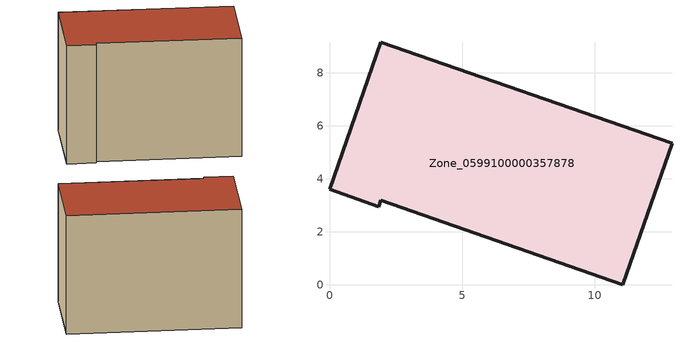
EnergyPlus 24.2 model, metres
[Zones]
Zone_0599100000357878
 floor ground (C_G): 0,3.6 1.93,9.16 12.92,5.34 11.07,0 1.94,3.19 1.86,2.95 z0
 wall outside (C_F): 1.93,9.16 0,3.6 1.86,2.95 1.94,3.19 11.07,0 12.92,5.34 1.93,9.16 z0:8.43
 roof outside (C_R): 12.92,5.34 1.93,9.16 0,3.6 1.86,2.95 1.94,3.19 11.07,0 z8.43
[BUILDING]
Pand.0599100000357878: North Axis=0; Terrain=City; Loads Convergence Tolerance Value=0.04; Temperature Convergence Tolerance Value=0.4; Solar Distribution=FullExterior; Maximum Number of Warmup Days=25; Minimum Number of Warmup Days=1
[Site:Location]
Rotterdam.The.Hague.AP_ZH_NLD Design_Conditions: Latitude=51.96; Longitude=4.45; Time Zone=1; Elevation=-4.5
[SITE:GROUNDTEMPERATURE:BUILDINGSURFACE]
18, 18, 18, 18, 18, 18, 18, 18, 18, 18, 18, 18
[MATERIAL] Thermal Absorptance=0.9; Solar Absorptance=0.7; Visible Absorptance=0.7
Name | Roughness | Thickness | Conductivity | Density | Specific Heat
G.TI.1992-2005 | MediumSmooth | 0.15 | 0.06 | 540 | 1210
F.TI.1992-2005 | Rough | 0.3 | 0.12 | 1920 | 840
R.TI.1992-2005 | MediumRough | 0.2 | 0.08 | 1500 | 1000
[CONSTRUCTION]
C_G: G.TI.1992-2005
C_F: F.TI.1992-2005
C_R: R.TI.1992-2005
[ZONE]
Zone_0599100000357878: Type=1; Multiplier=1; Ceiling Height=Autocalculate; Volume=Autocalculate; Floor Area=autocalculate; Part of Total Floor Area=Yes
[ZONEINFILTRATION:DESIGNFLOWRATE]
Infil_Zone_0599100000357878: Zone or ZoneList or Space or SpaceList=Zone_0599100000357878; Schedule=AlwaysOn; Design Flow Rate Calculation Method=Flow/Area; Flow Rate per Floor Area=0.0015; Constant Term Coefficient=1; Temperature Term Coefficient=0; Velocity Term Coefficient=0; Velocity Squared Term Coefficient=0
[HVACTEMPLATE:ZONE:IDEALLOADSAIRSYSTEM]
Zone_0599100000357878: Maximum Heating Supply Air Temperature=50; Minimum Cooling Supply Air Temperature=13; Maximum Heating Supply Air Humidity Ratio=0.0156; Minimum Cooling Supply Air Humidity Ratio=0.0077; Heating Limit=NoLimit; Cooling Limit=NoLimit; Dehumidification Control Type=ConstantSensibleHeatRatio; Cooling Sensible Heat Ratio=0.7; Dehumidification Setpoint=60; Humidification Control Type=None; Humidification Setpoint=30; Outdoor Air Method=None; Outdoor Air Flow Rate per Person=0.00944; Outdoor Air Flow Rate per Zone Floor Area=0; Outdoor Air Flow Rate per Zone=0; Demand Controlled Ventilation Type=None; Outdoor Air Economizer Type=NoEconomizer; Heat Recovery Type=None; Sensible Heat Recovery Effectiveness=0.7; Latent Heat Recovery Effectiveness=0.65
[ZONECONTROL:THERMOSTAT]
ThermostatControl_Zone_0599100000357878: Zone or ZoneList=Zone_0599100000357878; Control Type Schedule=DualSetpointControlType; Control 1=Thermostat_Zone_0599100000357878; Temperature Difference Between Cutout And Setpoint=0
[THERMOSTATSETPOINT:DUALSETPOINT]
Thermostat_Zone_0599100000357878: Heating Setpoint Temperature Schedule=HeatingSetpoint_Zone_0599100000357878; Cooling Setpoint Temperature Schedule=CoolingSetpoint_Zone_0599100000357878
[SCHEDULE:COMPACT]
HeatingSetpoint_Zone_0599100000357878: Through: 12/31, For: AllDays, Until: 24:00, 21
CoolingSetpoint_Zone_0599100000357878: Through: 12/31, For: AllDays, Until: 24:00, 24
DualSetpointControlType: Through: 12/31, For: AllDays, Until: 24:00, 4
AlwaysOn: Through: 12/31, For: AllDays, Until: 24:00, 1
